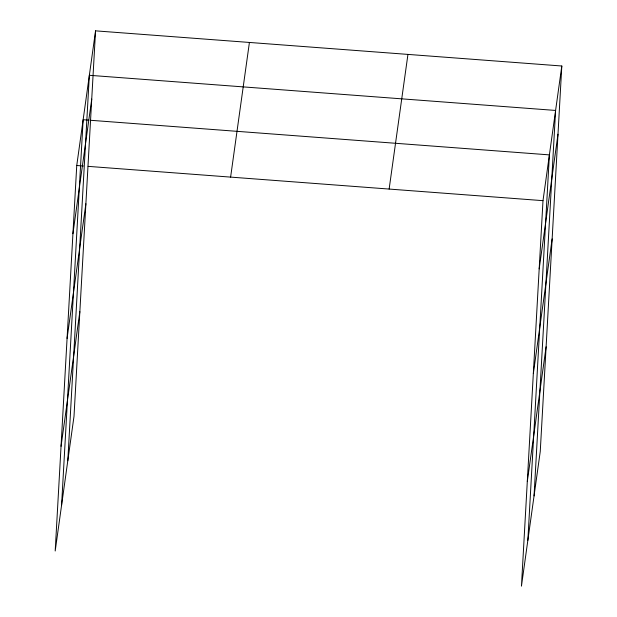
<?xml version="1.0" encoding="UTF-8"?>
<svg xmlns="http://www.w3.org/2000/svg" width="617" height="617" viewBox="0 0 617 617"><rect width="100%" height="100%" fill="white"/><g stroke="black" fill="none" stroke-linecap="round" stroke-linejoin="round"><path stroke-width="0.93" d="M95.55 30.85L76.747 165.503L55.191 550.996L74.001 416.336L95.55 30.85L561.809 66.004L540.253 451.497L521.45 586.15L542.999 200.664L561.809 66.004M61.584 505.207L83.141 119.721L88.84 120.153M67.793 460.776L89.342 75.289L555.601 110.443L534.052 495.929M527.843 540.369L549.4 154.882L90.738 120.3M72.929 233.712L91.74 99.059M67.076 338.417L85.886 203.757M61.044 446.292L79.855 311.631M230.611 177.11L249.415 42.45M389.134 189.064L407.945 54.404M539.189 268.865L557.992 134.213M533.335 373.57L552.138 238.918M527.304 481.445L546.107 346.793M76.747 165.503L83.395 166.004M88.138 166.366L542.999 200.664"/></g></svg>
